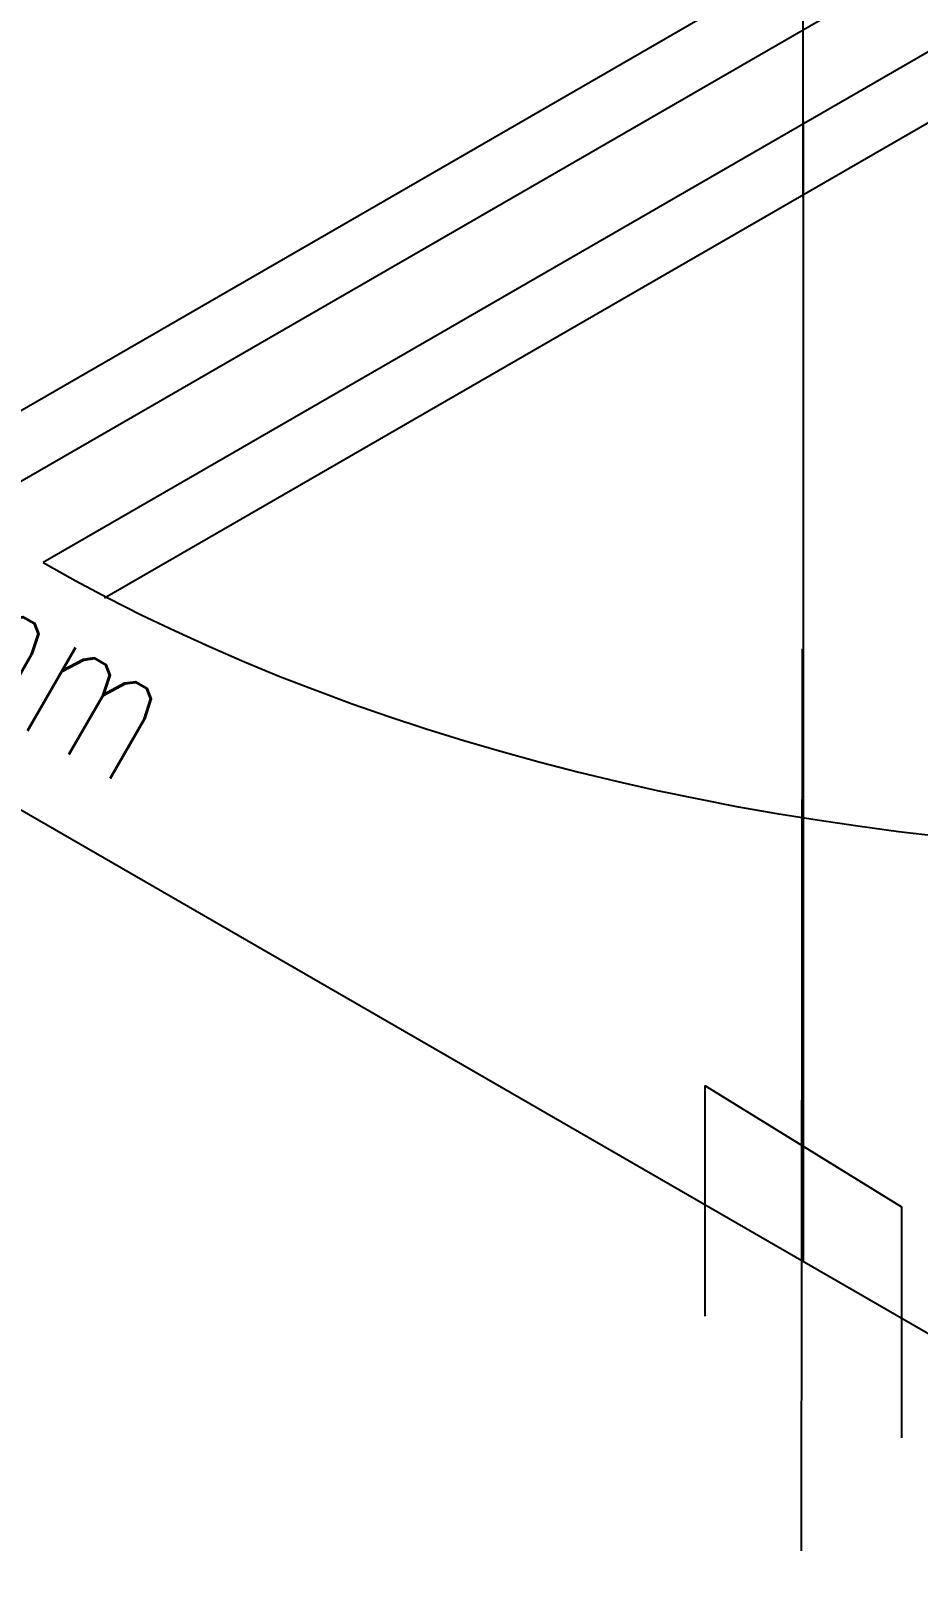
# Model space of a CAD drawing. Header units: millimetres. Extents: x 474.7 to 528.3, y 13.1 to 23.5.
# Drawn here: x 510.647 to 510.954, y 16.989 to 17.523 of the extents above; entities that cross this region are included whole.
import ezdxf

# ---------------------------------------------------------------- set-up
doc = ezdxf.new("R2010")
doc.units = ezdxf.units.MM
doc.header["$LTSCALE"] = 2.5
doc.linetypes.add('HIDDEN2', pattern=[0.1875, 0.125, -0.0625])
for name, color, linetype in [('EIXO', 253, 'Continuous'), ('I-AGUA FRIA', 5, 'Continuous'), ('I-ARQ', 8, 'Continuous'), ('I-CONEXAO', 1, 'Continuous'), ('I-NORMO_INST', 4, 'Continuous'), ('I-ÁGUA', 5, 'Continuous')]:
    doc.layers.add(name, color=color, linetype=linetype)
doc.styles.add('25', font='ROMANS.SHX', dxfattribs={"width": 0.7, "height": 0.05})

# ---------------------------------------------------------------- blocks, each defined once
blk = doc.blocks.new('*U47')
blk.add_line((0, 0.96404), (0, 2.09586))
at = {"layer": 'EIXO', "linetype": 'HIDDEN2'}
blk.add_line((-0.00115, -0.0003, -2.96532), (0, 0.96404), dxfattribs=at)

msp = doc.modelspace()

# ---------------------------------------------------------------- linework, layer by layer
at = {"layer": 'I-AGUA FRIA'}
msp.add_line((511.22221, 16.91892, 28.73953), (509.35598, 17.99639, 28.73953), dxfattribs=at)
at = {"layer": 'I-ARQ', "extrusion": (0, 0.816497, 0.57735)}
for p, q in [((510.06552, 17.05797, 22.25961), (511.02719, 17.61318, 21.47441)), ((510.08673, 17.04572, 22.27693), (511.0484, 17.60094, 21.49173)), ((511.07668, 17.58461, 21.51483), (510.65111, 17.3389, 21.86231)), ((510.67232, 17.32665, 21.87963), (511.0979, 17.57236, 21.53215))]:
    msp.add_line(p, q, dxfattribs=at)
msp.add_arc((-511.07537, 7.41338, 26.77936), 0.60159, 45.15105, 135.02584, dxfattribs=at)
at = {"layer": 'I-CONEXAO'}
for points in [[(510.8803, 17.1577), (510.94836, 17.11564)], [(510.8803, 17.1577), (510.8803, 17.0777)], [(510.94836, 17.11564), (510.94836, 17.03564)]]:
    msp.add_lwpolyline(points, dxfattribs=at)
at = {"layer": 'I-ÁGUA'}
msp.add_line((510.91433, 17.49204), (510.91433, 17.09667), dxfattribs=at)

# ---------------------------------------------------------------- block references
at = {"layer": 'I-AGUA FRIA'}
msp.add_blockref('*U47', (510.91433, 16.528), dxfattribs=at)

# ---------------------------------------------------------------- texts
at = {"layer": 'I-NORMO_INST', "style": '25', "width": 0.7}
msp.add_text('25mm', height=0.05, rotation=330, dxfattribs=at).set_placement((510.54959, 17.3361, 26.49124))

doc.saveas('drawing.dxf')
